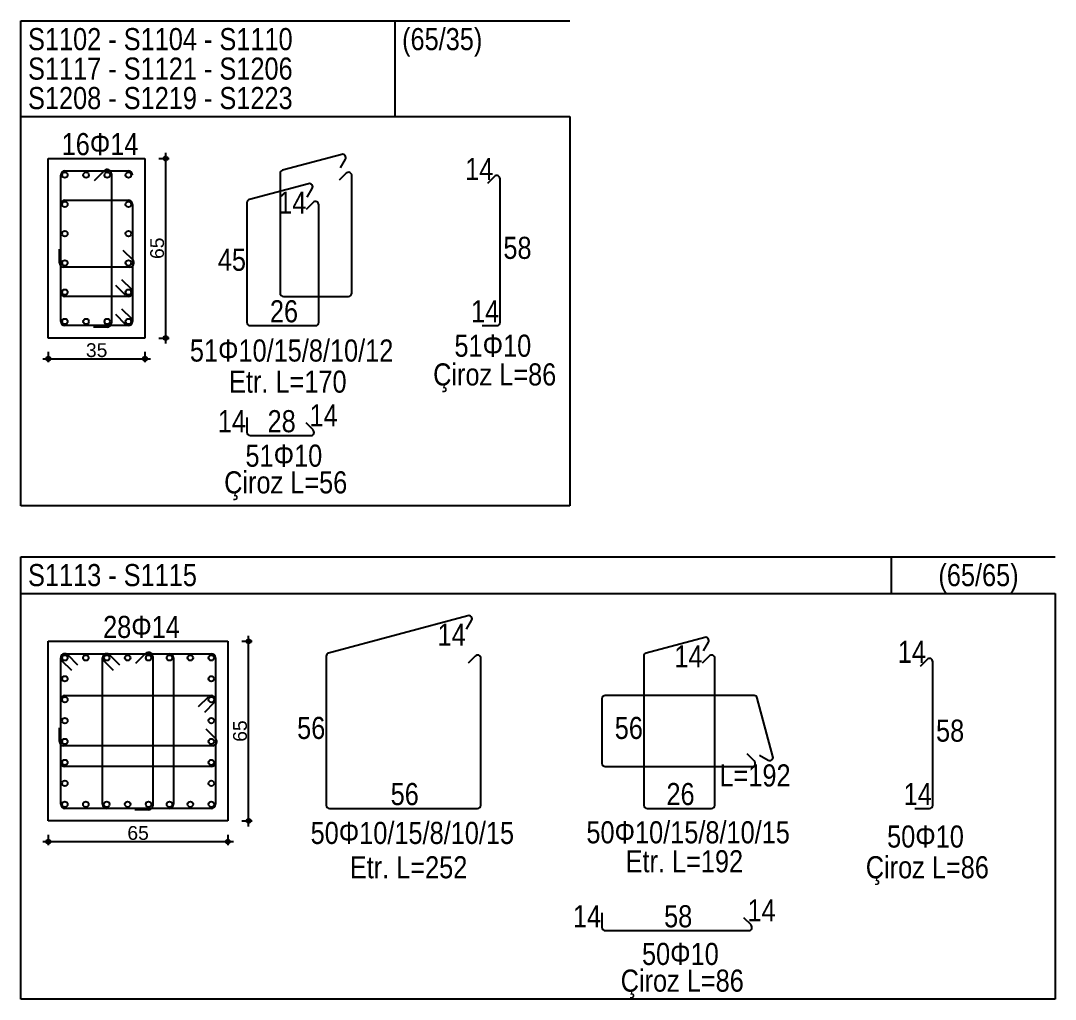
# Model space of a CAD drawing. Header units: metres. Extents: x 419734 to 420376, y 4564732 to 4565123.
# Drawn here: x 420004.64 to 420014, y 4565035.15 to 4565044.01 of the extents above; entities that cross this region are included whole.
import ezdxf

# ---------------------------------------------------------------- set-up
doc = ezdxf.new("R2010")
doc.units = ezdxf.units.M
for name, color, linetype in [('SW_DIM', 33, 'Continuous'), ('SW_MAGRONE', 2, 'Continuous'), ('SW_REINFORCEMENT', 7, 'Continuous'), ('SW_TABLE', 7, 'Continuous'), ('SW_Tondini', 1, 'Continuous'), ('SW_TXT_TESTI', 1, 'Continuous')]:
    doc.layers.add(name, color=color, linetype=linetype)
doc.styles.add('arial_1_18', font='arial.ttf', dxfattribs={"height": 0.2})
doc.styles.add('SWS', font='ARIALN.TTF')

msp = doc.modelspace()

# ---------------------------------------------------------------- linework, layer by layer
at = {"layer": 'SW_DIM', "ltscale": 0.5}
for points in [[(420005.94817, 4565041.08552), (420005.94817, 4565042.81052)], [(420005.88567, 4565042.76052), (420005.97942, 4565042.76052)], [(420005.88567, 4565041.13552), (420005.97942, 4565041.13552)], [(420004.88567, 4565041.01052), (420004.88567, 4565040.91677)], [(420005.76067, 4565041.01052), (420005.76067, 4565040.91677)], [(420004.83567, 4565040.94802), (420005.81067, 4565040.94802)], [(420006.63567, 4565038.39201), (420006.72942, 4565038.39201)], [(420006.69817, 4565036.71701), (420006.69817, 4565038.44201)], [(420006.63567, 4565036.76701), (420006.72942, 4565036.76701)], [(420004.88567, 4565036.64201), (420004.88567, 4565036.54826)], [(420006.51067, 4565036.64201), (420006.51067, 4565036.54826)], [(420004.83567, 4565036.57951), (420006.56067, 4565036.57951)]]:
    msp.add_lwpolyline(points, dxfattribs=at)
for centre in [(420005.94817, 4565042.76052), (420005.94817, 4565041.13552), (420004.88567, 4565040.94802), (420005.76067, 4565040.94802), (420006.69817, 4565038.39201), (420006.69817, 4565036.76701), (420004.88567, 4565036.57951), (420006.51067, 4565036.57951)]:
    msp.add_circle(centre, 0.01875, dxfattribs=at)
at = {"layer": 'SW_MAGRONE'}
for points in [[(420004.88567, 4565042.76052), (420005.76067, 4565042.76052)], [(420004.88567, 4565041.13552), (420004.88567, 4565042.76052)], [(420005.76067, 4565042.76052), (420005.76067, 4565041.13552)], [(420005.76067, 4565041.13552), (420004.88567, 4565041.13552)], [(420004.88567, 4565038.39201), (420006.51067, 4565038.39201)], [(420004.88567, 4565036.76701), (420004.88567, 4565038.39201)], [(420006.51067, 4565038.39201), (420006.51067, 4565036.76701)], [(420006.51067, 4565036.76701), (420004.88567, 4565036.76701)]]:
    msp.add_lwpolyline(points, dxfattribs=at)
at = {"layer": 'SW_REINFORCEMENT', "color": 7, "ltscale": 0.05, "flags": 128}
for points in [[(420007.54085, 4565042.79751), (420007.00519, 4565042.65398)], [(420007.52955, 4565042.67553), (420007.57459, 4565042.75353)], [(420004.99817, 4565041.28552), (420004.99817, 4565042.61052)], [(420005.03567, 4565042.64802), (420005.61067, 4565042.64802)], [(420005.3041, 4565042.56115), (420005.39249, 4565042.64954)], [(420005.45651, 4565042.62302), (420005.45651, 4565041.27302)], [(420006.98295, 4565042.625), (420006.98295, 4565041.54302)], [(420007.58174, 4565042.62681), (420007.51805, 4565042.56312)], [(420007.63295, 4565041.54302), (420007.63295, 4565042.6056)], [(420008.92324, 4565042.59681), (420008.85955, 4565042.53312)], [(420007.24085, 4565042.53251), (420006.70519, 4565042.38898)], [(420008.97445, 4565041.27802), (420008.97445, 4565042.5756)], [(420007.22955, 4565042.41053), (420007.27459, 4565042.48853)], [(420005.03567, 4565042.38302), (420005.61067, 4565042.38302)], [(420005.64817, 4565042.34552), (420005.64817, 4565041.28552)], [(420006.68295, 4565042.36), (420006.68295, 4565041.27802)], [(420007.28174, 4565042.36181), (420007.21805, 4565042.29812)], [(420007.33295, 4565041.27802), (420007.33295, 4565042.3406)], [(420004.98567, 4565041.81552), (420004.98567, 4565041.94052)], [(420005.5613, 4565041.93043), (420005.64969, 4565041.84204)], [(420005.62317, 4565041.77802), (420005.02317, 4565041.77802)], [(420005.5488, 4565041.66543), (420005.63719, 4565041.57704)], [(420005.58416, 4565041.52401), (420005.49577, 4565041.6124)], [(420005.61067, 4565041.51302), (420005.03567, 4565041.51302)], [(420007.01295, 4565041.51302), (420007.60295, 4565041.51302)], [(420005.5488, 4565041.40043), (420005.63719, 4565041.31204)], [(420005.58416, 4565041.25901), (420005.49577, 4565041.3474)], [(420005.61067, 4565041.24802), (420005.03567, 4565041.24802)], [(420005.41901, 4565041.23552), (420005.29401, 4565041.23552)], [(420006.71295, 4565041.24802), (420007.30295, 4565041.24802)], [(420008.81195, 4565041.24802), (420008.94445, 4565041.24802)], [(420006.68295, 4565040.41583), (420006.68295, 4565040.28333)], [(420007.28174, 4565040.30454), (420007.21805, 4565040.36823)], [(420006.71295, 4565040.25333), (420007.26053, 4565040.25333)], [(420008.68301, 4565038.62312), (420007.4229, 4565038.28547)], [(420008.67171, 4565038.50113), (420008.71675, 4565038.57914)], [(420010.82631, 4565038.42715), (420010.29756, 4565038.28547)], [(420010.81502, 4565038.30517), (420010.86006, 4565038.38317)], [(420004.99817, 4565036.91701), (420004.99817, 4565038.24201)], [(420005.09754, 4565038.12711), (420005.00916, 4565038.2155)], [(420005.03567, 4565038.27951), (420006.36067, 4565038.27951)], [(420005.06219, 4565038.26853), (420005.15058, 4565038.18014)], [(420005.37674, 4565036.91701), (420005.37674, 4565038.24201)], [(420005.47612, 4565038.12711), (420005.38773, 4565038.2155)], [(420005.44076, 4565038.26853), (420005.52915, 4565038.18014)], [(420005.67791, 4565038.19264), (420005.7663, 4565038.28103)], [(420005.83032, 4565038.25451), (420005.83032, 4565036.90451)], [(420006.0196, 4565038.24201), (420006.0196, 4565036.91701)], [(420006.39817, 4565038.24201), (420006.39817, 4565036.91701)], [(420007.40067, 4565038.25649), (420007.40067, 4565036.90951)], [(420008.74945, 4565038.2583), (420008.68576, 4565038.19461)], [(420008.80067, 4565036.90951), (420008.80067, 4565038.23709)], [(420010.27532, 4565038.25649), (420010.27532, 4565036.90951)], [(420010.86696, 4565038.2583), (420010.80327, 4565038.19461)], [(420010.91818, 4565036.90951), (420010.91818, 4565038.23709)], [(420012.83888, 4565038.2283), (420012.77519, 4565038.16461)], [(420012.89009, 4565036.90951), (420012.89009, 4565038.20709)], [(420005.03567, 4565037.90094), (420006.36067, 4565037.90094)], [(420006.24577, 4565037.80157), (420006.33416, 4565037.88996)], [(420006.38719, 4565037.83693), (420006.2988, 4565037.74854)], [(420009.89675, 4565037.87094), (420009.89675, 4565037.28809)], [(420011.27373, 4565037.90094), (420009.92675, 4565037.90094)], [(420011.44439, 4565037.34995), (420011.30271, 4565037.87871)], [(420004.98567, 4565037.48487), (420004.98567, 4565037.60987)], [(420006.3113, 4565037.59978), (420006.39969, 4565037.51139)], [(420006.37317, 4565037.44737), (420005.02317, 4565037.44737)], [(420011.27554, 4565037.3093), (420011.21184, 4565037.37299)], [(420011.3224, 4565037.36124), (420011.40041, 4565037.3162)], [(420006.36067, 4565037.25809), (420005.03567, 4565037.25809)], [(420009.92675, 4565037.25809), (420011.25432, 4565037.25809)], [(420006.36067, 4565036.87951), (420005.03567, 4565036.87951)], [(420005.79282, 4565036.86701), (420005.66782, 4565036.86701)], [(420007.43067, 4565036.87951), (420008.77067, 4565036.87951)], [(420010.30532, 4565036.87951), (420010.88818, 4565036.87951)], [(420012.72759, 4565036.87951), (420012.86009, 4565036.87951)], [(420009.89675, 4565035.93625), (420009.89675, 4565035.80375)], [(420011.24554, 4565035.82497), (420011.18184, 4565035.88866)], [(420009.92675, 4565035.77375), (420011.22432, 4565035.77375)]]:
    msp.add_lwpolyline(points, dxfattribs=at)
at = {"layer": 'SW_REINFORCEMENT', "color": 7, "ltscale": 0.05}
msp.add_circle((420005.41901, 4565041.28552), 0.025, dxfattribs=at)
for centre, radius, start, end in [((420007.54861, 4565042.76853), 0.03, 330, 105), ((420005.03567, 4565042.61052), 0.0375, 90, 180), ((420005.41901, 4565042.62302), 0.0375, 0, 135), ((420005.61067, 4565042.61052), 0.0375, 0, 90), ((420007.01295, 4565042.625), 0.03, 105, 180), ((420007.60295, 4565042.6056), 0.03, 0, 135), ((420008.94445, 4565042.5756), 0.03, 0, 135), ((420007.24861, 4565042.50353), 0.03, 330, 105), ((420005.03567, 4565042.34552), 0.0375, 90, 180), ((420005.61067, 4565042.34552), 0.0375, 0, 90), ((420006.71295, 4565042.36), 0.03, 105, 180), ((420007.30295, 4565042.3406), 0.03, 0, 135), ((420005.02317, 4565041.81552), 0.0375, 180, 270), ((420005.62317, 4565041.81552), 0.0375, 270, 45), ((420005.61067, 4565041.55052), 0.0375, 225, 44.999973), ((420005.03567, 4565041.55052), 0.0375, 180, 270), ((420007.01295, 4565041.54302), 0.03, 180, 270), ((420007.60295, 4565041.54302), 0.03, 270, 0), ((420005.03567, 4565041.28552), 0.0375, 180, 270), ((420005.61067, 4565041.28552), 0.0375, 225, 44.999973), ((420005.41901, 4565041.27302), 0.0375, 270, 0), ((420006.71295, 4565041.27802), 0.03, 180, 270), ((420007.30295, 4565041.27802), 0.03, 270, 0), ((420008.94445, 4565041.27802), 0.03, 270, 0), ((420006.71295, 4565040.28333), 0.03, 180, 270), ((420007.26053, 4565040.28333), 0.03, 270, 45), ((420008.69077, 4565038.59414), 0.03, 330, 105), ((420010.83408, 4565038.39817), 0.03, 330, 105), ((420005.79282, 4565038.25451), 0.0375, 0, 135), ((420005.03567, 4565038.24201), 0.0375, 45, 225.00001), ((420005.41424, 4565038.24201), 0.0375, 45, 225.00001), ((420006.36067, 4565038.24201), 0.0375, 0, 90), ((420007.43067, 4565038.25649), 0.03, 105, 180), ((420008.77067, 4565038.23709), 0.03, 0, 135), ((420010.30532, 4565038.25649), 0.03, 105, 180), ((420010.88818, 4565038.23709), 0.03, 0, 135), ((420012.86009, 4565038.20709), 0.03, 0, 135), ((420005.03567, 4565037.86344), 0.0375, 90, 180), ((420006.36067, 4565037.86344), 0.0375, 315, 134.999954), ((420009.92675, 4565037.87094), 0.03, 90, 180), ((420011.27373, 4565037.87094), 0.03, 15, 90), ((420005.02317, 4565037.48487), 0.0375, 180, 270), ((420006.37317, 4565037.48487), 0.0375, 270, 45), ((420005.03567, 4565037.29559), 0.0375, 180, 270), ((420006.36067, 4565037.29559), 0.0375, 270, 0), ((420009.92675, 4565037.28809), 0.03, 180, 270), ((420011.25432, 4565037.28809), 0.03, 270, 45), ((420011.41541, 4565037.34218), 0.03, 240, 15), ((420005.03567, 4565036.91701), 0.0375, 180, 270), ((420005.41424, 4565036.91701), 0.0375, 180, 270), ((420005.79282, 4565036.90451), 0.0375, 270, 0), ((420005.9821, 4565036.91701), 0.0375, 270, 0), ((420006.36067, 4565036.91701), 0.0375, 270, 0), ((420007.43067, 4565036.90951), 0.03, 180, 270), ((420008.77067, 4565036.90951), 0.03, 270, 0), ((420010.30532, 4565036.90951), 0.03, 180, 270), ((420010.88818, 4565036.90951), 0.03, 270, 0), ((420012.86009, 4565036.90951), 0.03, 270, 0), ((420009.92675, 4565035.80375), 0.03, 180, 270), ((420011.22432, 4565035.80375), 0.03, 270, 45)]:
    msp.add_arc(centre, radius, start, end, dxfattribs=at)
at = {"layer": 'SW_TABLE'}
for points in [[(420004.63567, 4565039.61711), (420004.63567, 4565044.00719)], [(420004.63567, 4565044.00719), (420009.60634, 4565044.00719)], [(420008.02105, 4565044.00719), (420008.02105, 4565043.14052)], [(420004.63567, 4565043.14052), (420009.60634, 4565043.14052)], [(420009.60634, 4565043.14052), (420009.60634, 4565039.61711)], [(420009.60634, 4565039.61711), (420004.63567, 4565039.61711)], [(420004.63567, 4565035.15243), (420004.63567, 4565039.15747)], [(420004.63567, 4565039.15747), (420013.99956, 4565039.15747)], [(420012.51276, 4565039.15747), (420012.51276, 4565038.82413)], [(420004.63567, 4565038.82413), (420013.99956, 4565038.82413)], [(420013.99956, 4565038.82413), (420013.99956, 4565035.15243)], [(420013.99956, 4565035.15243), (420004.63567, 4565035.15243)]]:
    msp.add_lwpolyline(points, dxfattribs=at)
at = {"layer": 'SW_Tondini'}
for centre in [(420005.03567, 4565042.61052), (420005.22734, 4565042.61052), (420005.41901, 4565042.61052), (420005.61067, 4565042.61052), (420005.03567, 4565042.34552), (420005.61067, 4565042.34552), (420005.03567, 4565042.08052), (420005.61067, 4565042.08052), (420005.03567, 4565041.81552), (420005.61067, 4565041.81552), (420005.03567, 4565041.55052), (420005.61067, 4565041.55052), (420005.03567, 4565041.28552), (420005.22734, 4565041.28552), (420005.61067, 4565041.28552), (420005.03567, 4565038.24201), (420005.22496, 4565038.24201), (420005.41424, 4565038.24201), (420005.60353, 4565038.24201), (420005.79282, 4565038.24201), (420005.9821, 4565038.24201), (420006.17139, 4565038.24201), (420006.36067, 4565038.24201), (420005.03567, 4565038.05273), (420006.36067, 4565038.05273), (420005.03567, 4565037.86344), (420006.36067, 4565037.86344), (420005.03567, 4565037.67416), (420006.36067, 4565037.67416), (420005.03567, 4565037.48487), (420006.36067, 4565037.48487), (420005.03567, 4565037.29559), (420006.36067, 4565037.29559), (420005.03567, 4565037.1063), (420006.36067, 4565037.1063), (420005.03567, 4565036.91701), (420005.22496, 4565036.91701), (420005.41424, 4565036.91701), (420005.60353, 4565036.91701), (420005.79282, 4565036.91701), (420005.9821, 4565036.91701), (420006.17139, 4565036.91701), (420006.36067, 4565036.91701)]:
    msp.add_circle(centre, 0.025, dxfattribs=at)
msp.add_arc((420005.9821, 4565038.24201), 0.0375, 0, 90, dxfattribs=at)

# ---------------------------------------------------------------- texts
at = {"layer": 'SW_DIM', "ltscale": 0.5, "style": 'arial_1_18'}
for p in [(420005.93255, 4565041.85091), (420006.68255, 4565037.4824)]:
    msp.add_text('65', height=0.125, rotation=90, dxfattribs=at).set_placement(p)
for s, p in [('35', (420005.22606, 4565040.96365)), ('65', (420005.60106, 4565036.59514))]:
    msp.add_text(s, height=0.125, dxfattribs=at).set_placement(p)
at = {"layer": 'SW_TXT_TESTI', "style": 'SWS'}
for s, p in [('S1102 - S1104 - S1110', (420004.70234, 4565043.74052)), ('(65/35)', (420008.08772, 4565043.74052)), ('S1117 - S1121 - S1206', (420004.70234, 4565043.47386)), ('S1208 - S1219 - S1223', (420004.70234, 4565043.20719)), ('16Φ14', (420005.00656, 4565042.79052)), ('14', (420008.65832, 4565042.56497)), ('14', (420006.96648, 4565042.26053)), ('58', (420009.00445, 4565041.85181)), ('45', (420006.41988, 4565041.74401)), ('26', (420006.89142, 4565041.27802)), ('14', (420008.71138, 4565041.27802)), ('51Φ10/15/8/10/12', (420006.16692, 4565040.92285)), ('51Φ10', (420008.56159, 4565040.9664)), ('Çiroz L=86', (420008.36865, 4565040.70655)), ('Etr. L=170', (420006.52156, 4565040.64122)), ('14', (420007.24989, 4565040.33639)), ('14', (420006.41988, 4565040.28333)), ('28', (420006.8702, 4565040.28333)), ('51Φ10', (420006.67012, 4565039.97125)), ('Çiroz L=56', (420006.47718, 4565039.73)), ('S1113 - S1115', (420004.70234, 4565038.8908)), ('(65/65)', (420012.94179, 4565038.8908)), ('28Φ14', (420005.38156, 4565038.42201)), ('14', (420008.40864, 4565038.35113)), ('14', (420012.57396, 4565038.19646)), ('14', (420010.55195, 4565038.15517)), ('56', (420007.13759, 4565037.508)), ('56', (420010.01225, 4565037.508)), ('58', (420012.92009, 4565037.4833)), ('L=192', (420010.96006, 4565037.07809)), ('56', (420007.98413, 4565036.90951)), ('26', (420010.48021, 4565036.90951)), ('14', (420012.62702, 4565036.90951)), ('50Φ10/15/8/10/15', (420007.25964, 4565036.55796)), ('50Φ10/15/8/10/15', (420009.75572, 4565036.56341)), ('50Φ10', (420012.47723, 4565036.5253)), ('Etr. L=252', (420007.61428, 4565036.2473)), ('Etr. L=192', (420010.11036, 4565036.30175)), ('Çiroz L=86', (420012.28429, 4565036.2473)), ('14', (420011.21369, 4565035.85681)), ('14', (420009.63368, 4565035.80375)), ('58', (420010.459, 4565035.80375)), ('50Φ10', (420010.25892, 4565035.46309)), ('Çiroz L=86', (420010.06598, 4565035.22139))]:
    msp.add_text(s, height=0.2, dxfattribs=at).set_placement(p)

doc.saveas('drawing.dxf')
